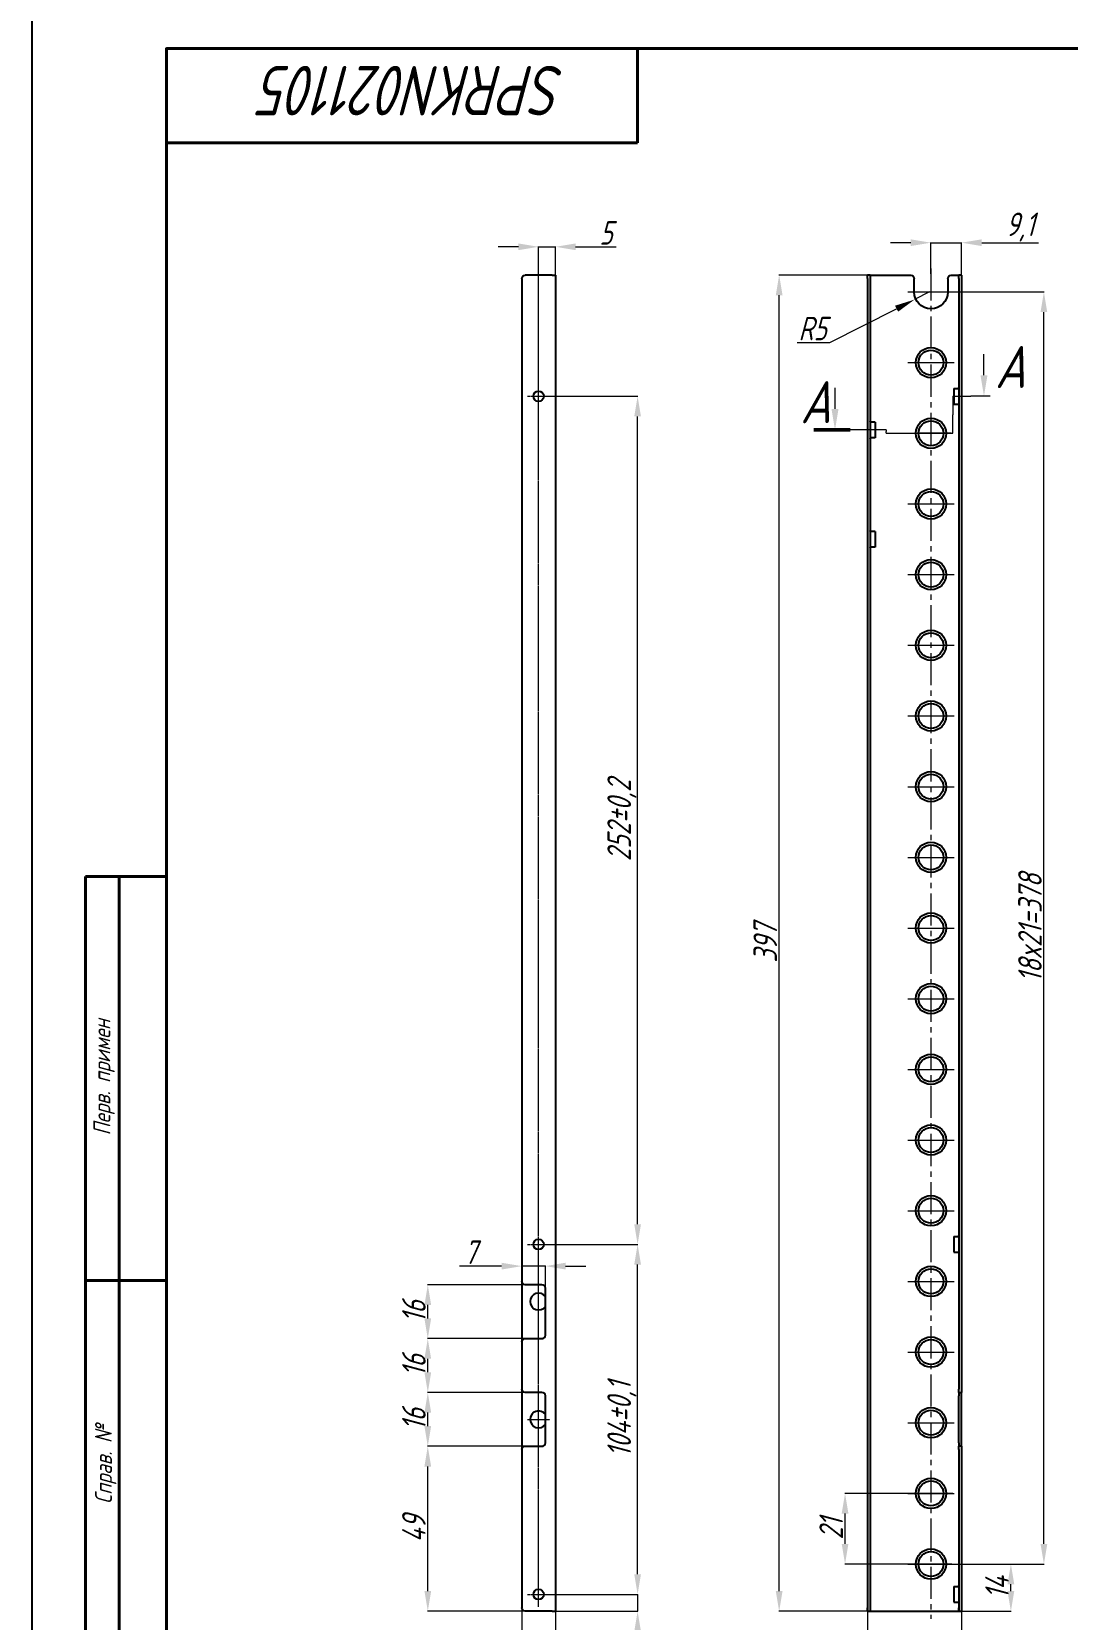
# Model space of a CAD drawing. Header units: millimetres. Extents: x 937859 to 970574, y 987894 to 996517.
# Drawn here: x 938933.2 to 939240.8, y 989335.8 to 989807.5 of the extents above; entities that cross this region are included whole.
import ezdxf

# ---------------------------------------------------------------- set-up
doc = ezdxf.new("R2010")
doc.units = ezdxf.units.MM
doc.header["$LTSCALE"] = 0.5
doc.linetypes.add('CENTER', pattern=[0.6, 0.375, -0.075, 0.075, -0.075])
doc.linetypes.add('CENTER2', pattern=[28.575, 19.05, -3.175, 3.175, -3.175])
for name, color, linetype, lineweight in [('0.25-STAMP', 7, 'Continuous', 25), ('0.3-STAMP', 7, 'Continuous', 30), ('MD_Annotation', 7, 'Continuous', 20), ('MD_Visible', 7, 'Continuous', 25)]:
    doc.layers.add(name, color=color, linetype=linetype, lineweight=lineweight)
doc.layers.add('DIMENSION', color=1, linetype='Continuous')
doc.styles.add('QEC.24.02.01.00.002', font='GOST_A.TTF', dxfattribs={"width": 0.955, "oblique": 15, "height": 3.5})
doc.styles.add('SPRKN021105', font='GOST_A.TTF', dxfattribs={"width": 0.96, "oblique": 15, "height": 7})
doc.styles.get("Standard").update_dxf_attribs({"font": 'GOST_A.TTF', "oblique": 15})
doc.dimstyles.new('SPRKN021105', dxfattribs={"dimtxt": 7, "dimasz": 6, "dimexe": 0.1, "dimexo": 0, "dimtad": 1, "dimtoh": 1, "dimtxsty": 'SPRKN021105', "dimcen": 2.5, "dimadec": 0, "dimazin": 0, "dimtfac": 1, "dimtmove": 0, "dimatfit": 3, "dimfxl": 1, "dimlwd": 9, "dimlwe": 9, "dimarcsym": 0})

# ---------------------------------------------------------------- blocks, each defined once
blk = doc.blocks.new('*D609')
at = {"color": 0, "lineweight": 9, "ltscale": 20, "transparency": 16777216}
for p, q in [((939207.21, 989352.18), (939224.19, 989352.18)), ((939224.09, 989344.18), (939224.09, 989346.18)), ((939209.44, 989338.18), (939224.19, 989338.18))]:
    blk.add_line(p, q, dxfattribs=at)
at = {"color": 0, "lineweight": 5, "ltscale": 20, "transparency": 16777216}
for points in [[(939223.09, 989346.18), (939225.09, 989346.18), (939224.09, 989352.18)], [(939223.09, 989344.18), (939225.09, 989344.18), (939224.09, 989338.18)]]:
    blk.add_solid(points, dxfattribs=at)
at = {"layer": 'Defpoints', "color": 0, "lineweight": 5, "ltscale": 20, "transparency": 16777216}
for p in [(939207.21, 989352.18), (939224.09, 989352.18), (939209.44, 989338.18)]:
    blk.add_point(p, dxfattribs=at)
at = {"color": 0, "lineweight": 5, "ltscale": 20, "transparency": 16777216, "insert": (939219.96, 989345.18), "char_height": 7, "attachment_point": 5, "rotation": 90, "style": 'SPRKN021105'}
blk.add_mtext('14', dxfattribs=at)
blk = doc.blocks.new('*D593')
at = {"color": 0, "lineweight": 9, "ltscale": 20, "transparency": 16777216}
for p, q in [((939206.85, 989373.18), (939174.72, 989373.18)), ((939174.82, 989358.18), (939174.82, 989367.18)), ((939206.51, 989352.18), (939174.72, 989352.18))]:
    blk.add_line(p, q, dxfattribs=at)
at = {"color": 0, "lineweight": 5, "ltscale": 20, "transparency": 16777216}
for points in [[(939173.82, 989367.18), (939175.82, 989367.18), (939174.82, 989373.18)], [(939173.82, 989358.18), (939175.82, 989358.18), (939174.82, 989352.18)]]:
    blk.add_solid(points, dxfattribs=at)
at = {"layer": 'Defpoints', "color": 0, "lineweight": 5, "ltscale": 20, "transparency": 16777216}
for p in [(939174.82, 989373.18), (939206.85, 989373.18), (939206.51, 989352.18)]:
    blk.add_point(p, dxfattribs=at)
at = {"color": 0, "lineweight": 5, "ltscale": 20, "transparency": 16777216, "insert": (939170.7, 989362.68), "char_height": 7, "attachment_point": 5, "rotation": 90, "style": 'SPRKN021105'}
blk.add_mtext('21', dxfattribs=at)
blk = doc.blocks.new('*D594')
at = {"color": 0, "lineweight": 9, "ltscale": 20, "transparency": 16777216}
for p, q in [((939207.21, 989730.18), (939234, 989730.18)), ((939233.9, 989358.18), (939233.9, 989724.18)), ((939202.82, 989352.18), (939234, 989352.18))]:
    blk.add_line(p, q, dxfattribs=at)
at = {"color": 0, "lineweight": 5, "ltscale": 20, "transparency": 16777216}
for points in [[(939232.9, 989724.18), (939234.9, 989724.18), (939233.9, 989730.18)], [(939232.9, 989358.18), (939234.9, 989358.18), (939233.9, 989352.18)]]:
    blk.add_solid(points, dxfattribs=at)
at = {"layer": 'Defpoints', "color": 0, "lineweight": 5, "ltscale": 20, "transparency": 16777216}
for p in [(939207.21, 989730.18), (939233.9, 989730.18), (939202.82, 989352.18)]:
    blk.add_point(p, dxfattribs=at)
at = {"color": 0, "lineweight": 5, "ltscale": 20, "transparency": 16777216, "insert": (939229.77, 989541.18), "char_height": 7, "attachment_point": 5, "rotation": 90, "style": 'SPRKN021105'}
blk.add_mtext('18x21=378', dxfattribs=at)
blk = doc.blocks.new('*D610')
at = {"color": 0, "lineweight": 9, "ltscale": 20, "transparency": 16777216}
for p, q in [((939113.18, 989349.18), (939113.18, 989355.18)), ((939087.11, 989343.18), (939113.28, 989343.18)), ((939113.18, 989343.18), (939113.18, 989338.18)), ((939088.27, 989338.18), (939113.28, 989338.18)), ((939113.18, 989332.18), (939113.18, 989317.22)), ((939113.18, 989317.22), (939107.79, 989317.22))]:
    blk.add_line(p, q, dxfattribs=at)
at = {"color": 0, "lineweight": 5, "ltscale": 20, "transparency": 16777216}
for points in [[(939112.18, 989349.18), (939114.18, 989349.18), (939113.18, 989343.18)], [(939112.18, 989332.18), (939114.18, 989332.18), (939113.18, 989338.18)]]:
    blk.add_solid(points, dxfattribs=at)
at = {"layer": 'Defpoints', "color": 0, "lineweight": 5, "ltscale": 20, "transparency": 16777216}
for p in [(939087.11, 989343.18), (939113.18, 989343.18), (939088.27, 989338.18)]:
    blk.add_point(p, dxfattribs=at)
at = {"color": 0, "lineweight": 5, "ltscale": 20, "transparency": 16777216, "insert": (939110.17, 989321.35), "char_height": 7, "attachment_point": 5, "style": 'SPRKN021105'}
blk.add_mtext('5', dxfattribs=at)
blk = doc.blocks.new('*D611')
at = {"color": 0, "lineweight": 9, "ltscale": 20, "transparency": 16777216}
for p, q in [((939087.11, 989447.18), (939113.28, 989447.18)), ((939113.18, 989349.18), (939113.18, 989441.18)), ((939083.77, 989343.18), (939113.28, 989343.18))]:
    blk.add_line(p, q, dxfattribs=at)
at = {"color": 0, "lineweight": 5, "ltscale": 20, "transparency": 16777216}
for points in [[(939112.18, 989441.18), (939114.18, 989441.18), (939113.18, 989447.18)], [(939112.18, 989349.18), (939114.18, 989349.18), (939113.18, 989343.18)]]:
    blk.add_solid(points, dxfattribs=at)
at = {"layer": 'Defpoints', "color": 0, "lineweight": 5, "ltscale": 20, "transparency": 16777216}
for p in [(939087.11, 989447.18), (939113.18, 989447.18), (939083.77, 989343.18)]:
    blk.add_point(p, dxfattribs=at)
at = {"color": 0, "lineweight": 5, "ltscale": 20, "transparency": 16777216, "insert": (939108.52, 989395.18), "char_height": 7, "attachment_point": 5, "rotation": 90, "style": 'SPRKN021105'}
blk.add_mtext('104%%P0,1', dxfattribs=at)
blk = doc.blocks.new('*D612')
at = {"color": 0, "lineweight": 9, "ltscale": 20, "transparency": 16777216}
for p, q in [((939083.77, 989699.18), (939113.28, 989699.18)), ((939113.18, 989453.18), (939113.18, 989693.18)), ((939083.77, 989447.18), (939113.28, 989447.18))]:
    blk.add_line(p, q, dxfattribs=at)
at = {"color": 0, "lineweight": 5, "ltscale": 20, "transparency": 16777216}
for points in [[(939112.18, 989693.18), (939114.18, 989693.18), (939113.18, 989699.18)], [(939112.18, 989453.18), (939114.18, 989453.18), (939113.18, 989447.18)]]:
    blk.add_solid(points, dxfattribs=at)
at = {"layer": 'Defpoints', "color": 0, "lineweight": 5, "ltscale": 20, "transparency": 16777216}
for p in [(939083.77, 989699.18), (939113.18, 989699.18), (939083.77, 989447.18)]:
    blk.add_point(p, dxfattribs=at)
at = {"color": 0, "lineweight": 5, "ltscale": 20, "transparency": 16777216, "insert": (939108.52, 989573.18), "char_height": 7, "attachment_point": 5, "rotation": 90, "style": 'SPRKN021105'}
blk.add_mtext('252%%P0,2', dxfattribs=at)
blk = doc.blocks.new('*D613')
at = {"color": 0, "lineweight": 9, "ltscale": 20, "transparency": 16777216}
for p, q in [((939077.77, 989743.6), (939071.77, 989743.6)), ((939083.77, 989703.59), (939083.77, 989743.7)), ((939083.77, 989743.6), (939088.77, 989743.6)), ((939088.77, 989703.59), (939088.77, 989743.7)), ((939094.77, 989743.6), (939106.78, 989743.6))]:
    blk.add_line(p, q, dxfattribs=at)
at = {"color": 0, "lineweight": 5, "ltscale": 20, "transparency": 16777216}
for points in [[(939077.77, 989744.6), (939077.77, 989742.6), (939083.77, 989743.6)], [(939094.77, 989744.6), (939094.77, 989742.6), (939088.77, 989743.6)]]:
    blk.add_solid(points, dxfattribs=at)
at = {"layer": 'Defpoints', "color": 0, "lineweight": 5, "ltscale": 20, "transparency": 16777216}
for p in [(939088.77, 989743.6), (939083.77, 989703.59), (939088.77, 989703.59)]:
    blk.add_point(p, dxfattribs=at)
at = {"color": 0, "lineweight": 5, "ltscale": 20, "transparency": 16777216, "insert": (939103.78, 989747.73), "char_height": 7, "attachment_point": 5, "style": 'SPRKN021105'}
blk.add_mtext('5', dxfattribs=at)
blk = doc.blocks.new('*D615')
at = {"color": 0, "lineweight": 9, "ltscale": 20, "transparency": 16777216}
for p, q in [((939181.44, 989338.18), (939181.44, 989323.99)), ((939209.44, 989339.56), (939209.44, 989323.99)), ((939187.44, 989324.09), (939203.44, 989324.09))]:
    blk.add_line(p, q, dxfattribs=at)
at = {"color": 0, "lineweight": 5, "ltscale": 20, "transparency": 16777216}
for points in [[(939187.44, 989325.09), (939187.44, 989323.09), (939181.44, 989324.09)], [(939203.44, 989325.09), (939203.44, 989323.09), (939209.44, 989324.09)]]:
    blk.add_solid(points, dxfattribs=at)
at = {"layer": 'Defpoints', "color": 0, "lineweight": 5, "ltscale": 20, "transparency": 16777216}
for p in [(939181.44, 989338.18), (939209.44, 989339.56), (939209.44, 989324.09)]:
    blk.add_point(p, dxfattribs=at)
at = {"color": 0, "lineweight": 5, "ltscale": 20, "transparency": 16777216, "insert": (939195.44, 989328.22), "char_height": 7, "attachment_point": 5, "style": 'SPRKN021105'}
blk.add_mtext('28', dxfattribs=at)
blk = doc.blocks.new('*D616')
at = {"color": 0, "lineweight": 9, "ltscale": 20, "transparency": 16777216}
for p, q in [((939078.77, 989350.02), (939078.77, 989322.8)), ((939088.77, 989350.02), (939088.77, 989322.8)), ((939072.77, 989322.9), (939066.77, 989322.9)), ((939088.77, 989322.9), (939078.77, 989322.9)), ((939094.77, 989322.9), (939100.77, 989322.9))]:
    blk.add_line(p, q, dxfattribs=at)
at = {"color": 0, "lineweight": 5, "ltscale": 20, "transparency": 16777216}
for points in [[(939072.77, 989323.9), (939072.77, 989321.9), (939078.77, 989322.9)], [(939094.77, 989323.9), (939094.77, 989321.9), (939088.77, 989322.9)]]:
    blk.add_solid(points, dxfattribs=at)
at = {"layer": 'Defpoints', "color": 0, "lineweight": 5, "ltscale": 20, "transparency": 16777216}
for p in [(939078.77, 989350.02), (939088.77, 989350.02), (939078.77, 989322.9)]:
    blk.add_point(p, dxfattribs=at)
at = {"color": 0, "lineweight": 5, "ltscale": 20, "transparency": 16777216, "insert": (939083.77, 989327.03), "char_height": 7, "attachment_point": 5, "style": 'SPRKN021105'}
blk.add_mtext('10', dxfattribs=at)
blk = doc.blocks.new('*D618')
at = {"color": 0, "lineweight": 9, "ltscale": 20, "transparency": 16777216}
for p, q in [((939199.94, 989730.18), (939195.48, 989727.92)), ((939170.34, 989715.19), (939190.13, 989725.21)), ((939160.63, 989715.19), (939170.34, 989715.19))]:
    blk.add_line(p, q, dxfattribs=at)
at = {"color": 0, "lineweight": 5, "ltscale": 20, "transparency": 16777216}
blk.add_solid([(939189.68, 989726.1), (939190.58, 989724.32), (939195.48, 989727.92)], dxfattribs=at)
at = {"layer": 'Defpoints', "color": 0, "lineweight": 5, "ltscale": 20, "transparency": 16777216}
for p in [(939199.94, 989730.18), (939195.48, 989727.92)]:
    blk.add_point(p, dxfattribs=at)
at = {"color": 0, "lineweight": 5, "ltscale": 20, "transparency": 16777216, "insert": (939165.17, 989719.31), "char_height": 7, "attachment_point": 5, "style": 'SPRKN021105'}
blk.add_mtext('R5', dxfattribs=at)
blk = doc.blocks.new('*D621')
at = {"color": 0, "lineweight": 9, "ltscale": 20, "transparency": 16777216}
for p, q in [((939184.9, 989735.18), (939155.14, 989735.18)), ((939155.24, 989344.18), (939155.24, 989729.18)), ((939184.9, 989338.18), (939155.14, 989338.18))]:
    blk.add_line(p, q, dxfattribs=at)
at = {"color": 0, "lineweight": 5, "ltscale": 20, "transparency": 16777216}
for points in [[(939154.24, 989729.18), (939156.24, 989729.18), (939155.24, 989735.18)], [(939154.24, 989344.18), (939156.24, 989344.18), (939155.24, 989338.18)]]:
    blk.add_solid(points, dxfattribs=at)
at = {"layer": 'Defpoints', "color": 0, "lineweight": 5, "ltscale": 20, "transparency": 16777216}
for p in [(939155.24, 989735.18), (939184.9, 989735.18), (939184.9, 989338.18)]:
    blk.add_point(p, dxfattribs=at)
at = {"color": 0, "lineweight": 5, "ltscale": 20, "transparency": 16777216, "insert": (939151.11, 989536.68), "char_height": 7, "attachment_point": 5, "rotation": 90, "style": 'SPRKN021105'}
blk.add_mtext('397', dxfattribs=at)
blk = doc.blocks.new('*D622')
at = {"color": 0, "lineweight": 9, "ltscale": 20, "transparency": 16777216}
for p, q in [((939082.27, 989403.18), (939050.74, 989403.18)), ((939050.84, 989393.18), (939050.84, 989397.18)), ((939082.27, 989387.18), (939050.74, 989387.18))]:
    blk.add_line(p, q, dxfattribs=at)
at = {"color": 0, "lineweight": 5, "ltscale": 20, "transparency": 16777216}
for points in [[(939049.84, 989397.18), (939051.84, 989397.18), (939050.84, 989403.18)], [(939049.84, 989393.18), (939051.84, 989393.18), (939050.84, 989387.18)]]:
    blk.add_solid(points, dxfattribs=at)
at = {"layer": 'Defpoints', "color": 0, "lineweight": 5, "ltscale": 20, "transparency": 16777216}
for p in [(939050.84, 989403.18), (939082.27, 989403.18), (939082.27, 989387.18)]:
    blk.add_point(p, dxfattribs=at)
at = {"color": 0, "lineweight": 5, "ltscale": 20, "transparency": 16777216, "insert": (939046.71, 989395.18), "char_height": 7, "attachment_point": 5, "rotation": 90, "style": 'SPRKN021105'}
blk.add_mtext('16', dxfattribs=at)
blk = doc.blocks.new('*D623')
at = {"color": 0, "lineweight": 9, "ltscale": 20, "transparency": 16777216}
for p, q in [((939082.27, 989387.18), (939050.74, 989387.18)), ((939050.84, 989344.18), (939050.84, 989381.18)), ((939083.77, 989338.18), (939050.74, 989338.18))]:
    blk.add_line(p, q, dxfattribs=at)
at = {"color": 0, "lineweight": 5, "ltscale": 20, "transparency": 16777216}
for points in [[(939049.84, 989381.18), (939051.84, 989381.18), (939050.84, 989387.18)], [(939049.84, 989344.18), (939051.84, 989344.18), (939050.84, 989338.18)]]:
    blk.add_solid(points, dxfattribs=at)
at = {"layer": 'Defpoints', "color": 0, "lineweight": 5, "ltscale": 20, "transparency": 16777216}
for p in [(939050.84, 989387.18), (939082.27, 989387.18), (939083.77, 989338.18)]:
    blk.add_point(p, dxfattribs=at)
at = {"color": 0, "lineweight": 5, "ltscale": 20, "transparency": 16777216, "insert": (939046.71, 989362.68), "char_height": 7, "attachment_point": 5, "rotation": 90, "style": 'SPRKN021105'}
blk.add_mtext('49', dxfattribs=at)
blk = doc.blocks.new('*D598')
at = {"color": 0, "lineweight": 9, "ltscale": 20, "transparency": 16777216}
for p, q in [((939194.34, 989744.82), (939188.34, 989744.82)), ((939200.34, 989735.52), (939200.34, 989744.92)), ((939200.34, 989744.82), (939209.44, 989744.82)), ((939209.44, 989735.18), (939209.44, 989744.92)), ((939215.44, 989744.82), (939232.25, 989744.82))]:
    blk.add_line(p, q, dxfattribs=at)
at = {"color": 0, "lineweight": 5, "ltscale": 20, "transparency": 16777216}
for points in [[(939194.34, 989745.82), (939194.34, 989743.82), (939200.34, 989744.82)], [(939215.44, 989745.82), (939215.44, 989743.82), (939209.44, 989744.82)]]:
    blk.add_solid(points, dxfattribs=at)
at = {"layer": 'Defpoints', "color": 0, "lineweight": 5, "ltscale": 20, "transparency": 16777216}
for p in [(939209.44, 989744.82), (939200.34, 989735.52), (939209.44, 989735.18)]:
    blk.add_point(p, dxfattribs=at)
at = {"color": 0, "lineweight": 5, "ltscale": 20, "transparency": 16777216, "insert": (939226.85, 989749.47), "char_height": 7, "attachment_point": 5, "style": 'SPRKN021105'}
blk.add_mtext('9,1', dxfattribs=at)
blk = doc.blocks.new('*D600')
at = {"color": 0, "lineweight": 9, "ltscale": 20, "transparency": 16777216}
for p, q in [((939082.27, 989419.18), (939050.74, 989419.18)), ((939050.84, 989409.18), (939050.84, 989413.18)), ((939082.27, 989403.18), (939050.74, 989403.18))]:
    blk.add_line(p, q, dxfattribs=at)
at = {"color": 0, "lineweight": 5, "ltscale": 20, "transparency": 16777216}
for points in [[(939049.84, 989413.18), (939051.84, 989413.18), (939050.84, 989419.18)], [(939049.84, 989409.18), (939051.84, 989409.18), (939050.84, 989403.18)]]:
    blk.add_solid(points, dxfattribs=at)
at = {"layer": 'Defpoints', "color": 0, "lineweight": 5, "ltscale": 20, "transparency": 16777216}
for p in [(939050.84, 989419.18), (939082.27, 989419.18), (939082.27, 989403.18)]:
    blk.add_point(p, dxfattribs=at)
at = {"color": 0, "lineweight": 5, "ltscale": 20, "transparency": 16777216, "insert": (939046.71, 989411.18), "char_height": 7, "attachment_point": 5, "rotation": 90, "style": 'SPRKN021105'}
blk.add_mtext('16', dxfattribs=at)
blk = doc.blocks.new('*D601')
at = {"color": 0, "lineweight": 9, "ltscale": 20, "transparency": 16777216}
for p, q in [((939082.27, 989435.18), (939050.74, 989435.18)), ((939050.84, 989425.18), (939050.84, 989429.18)), ((939082.27, 989419.18), (939050.74, 989419.18))]:
    blk.add_line(p, q, dxfattribs=at)
at = {"color": 0, "lineweight": 5, "ltscale": 20, "transparency": 16777216}
for points in [[(939049.84, 989429.18), (939051.84, 989429.18), (939050.84, 989435.18)], [(939049.84, 989425.18), (939051.84, 989425.18), (939050.84, 989419.18)]]:
    blk.add_solid(points, dxfattribs=at)
at = {"layer": 'Defpoints', "color": 0, "lineweight": 5, "ltscale": 20, "transparency": 16777216}
for p in [(939050.84, 989435.18), (939082.27, 989435.18), (939082.27, 989419.18)]:
    blk.add_point(p, dxfattribs=at)
at = {"color": 0, "lineweight": 5, "ltscale": 20, "transparency": 16777216, "insert": (939046.71, 989427.18), "char_height": 7, "attachment_point": 5, "rotation": 90, "style": 'SPRKN021105'}
blk.add_mtext('16', dxfattribs=at)
blk = doc.blocks.new('*D602')
at = {"color": 0, "lineweight": 9, "ltscale": 20, "transparency": 16777216}
for p, q in [((939072.77, 989440.72), (939060.27, 989440.72)), ((939078.77, 989436.18), (939078.77, 989440.82)), ((939085.77, 989440.72), (939078.77, 989440.72)), ((939085.77, 989434.18), (939085.77, 989440.82)), ((939091.77, 989440.72), (939097.77, 989440.72))]:
    blk.add_line(p, q, dxfattribs=at)
at = {"color": 0, "lineweight": 5, "ltscale": 20, "transparency": 16777216}
for points in [[(939072.77, 989441.72), (939072.77, 989439.72), (939078.77, 989440.72)], [(939091.77, 989441.72), (939091.77, 989439.72), (939085.77, 989440.72)]]:
    blk.add_solid(points, dxfattribs=at)
at = {"layer": 'Defpoints', "color": 0, "lineweight": 5, "ltscale": 20, "transparency": 16777216}
for p in [(939078.77, 989440.72), (939078.77, 989436.18), (939085.77, 989434.18)]:
    blk.add_point(p, dxfattribs=at)
at = {"color": 0, "lineweight": 5, "ltscale": 20, "transparency": 16777216, "insert": (939063.52, 989444.85), "char_height": 7, "attachment_point": 5, "style": 'SPRKN021105'}
blk.add_mtext('7', dxfattribs=at)

msp = doc.modelspace()

# ---------------------------------------------------------------- linework, layer by layer
at = {"linetype": 'CENTER2', "lineweight": 5}
msp.add_line((939200.342, 989737.168), (939200.342, 989335.948), dxfattribs=at)
at = {"linetype": 'CENTER', "lineweight": 5}
for p, q in [((939193.472, 989730.184), (939207.213, 989730.184)), ((939193.472, 989709.184), (939207.213, 989709.184)), ((939083.773, 989339.497), (939083.773, 989703.59)), ((939080.432, 989699.184), (939087.113, 989699.184)), ((939193.472, 989688.184), (939206.813, 989688.184)), ((939193.472, 989667.184), (939207.213, 989667.184)), ((939193.472, 989646.184), (939207.213, 989646.184)), ((939193.472, 989625.184), (939207.213, 989625.184)), ((939193.472, 989604.184), (939207.213, 989604.184)), ((939193.472, 989583.184), (939207.213, 989583.184)), ((939193.472, 989562.184), (939207.213, 989562.184)), ((939193.472, 989541.184), (939207.213, 989541.184)), ((939193.472, 989520.184), (939207.213, 989520.184)), ((939193.472, 989499.184), (939207.213, 989499.184)), ((939193.472, 989478.184), (939207.213, 989478.184)), ((939193.472, 989457.184), (939207.213, 989457.184)), ((939080.432, 989447.184), (939087.113, 989447.184)), ((939193.472, 989436.184), (939207.213, 989436.184)), ((939193.472, 989415.184), (939207.213, 989415.184)), ((939080.432, 989395.184), (939087.113, 989395.184)), ((939193.472, 989394.184), (939207.213, 989394.184)), ((939193.472, 989373.184), (939207.213, 989373.184)), ((939193.472, 989352.184), (939207.213, 989352.184)), ((939080.432, 989343.184), (939087.113, 989343.184))]:
    msp.add_line(p, q, dxfattribs=at)
at = {"layer": '0.25-STAMP'}
msp.add_lwpolyline([(938933.169, 988972.495), (939527.173, 988972.495), (939527.173, 989812.5), (938933.169, 989812.5), (938933.169, 988972.495)], dxfattribs=at)
at = {"layer": '0.3-STAMP', "lineweight": 40}
for p, q in [((938973.169, 989802.5), (938973.169, 989774.5)), ((939113.17, 989802.5), (938973.169, 989802.5)), ((939113.17, 989774.5), (939113.17, 989802.5)), ((938973.169, 989774.5), (939113.17, 989774.5))]:
    msp.add_line(p, q, dxfattribs=at)
at = {"layer": '0.3-STAMP', "color": 0, "lineweight": 40}
for p, q in [((938949.169, 989316.497), (938949.169, 989556.498)), ((938949.169, 989556.498), (938973.169, 989556.498)), ((938959.169, 989316.497), (938959.169, 989556.498)), ((938973.169, 989556.498), (938973.169, 989316.497)), ((938949.169, 989436.498), (938973.169, 989436.498))]:
    msp.add_line(p, q, dxfattribs=at)
at = {"layer": '0.3-STAMP', "lineweight": 40}
msp.add_lwpolyline([(938973.169, 988982.495), (939517.173, 988982.495), (939517.173, 989802.5), (938973.169, 989802.5), (938973.169, 988982.495)], dxfattribs=at)
at = {"layer": 'MD_Annotation'}
for p, q in [((939216.093, 989705.434), (939216.093, 989711.684)), ((939171.831, 989695.434), (939171.831, 989701.684))]:
    msp.add_line(p, q, dxfattribs=at)
at = {"layer": 'MD_Annotation', "linetype": 'Continuous', "lineweight": 15}
for p, q in [((939206.813, 989699.184), (939212.158, 989699.184)), ((939206.813, 989699.184), (939206.813, 989693.684)), ((939217.975, 989699.184), (939212.158, 989699.184)), ((939206.813, 989688.184), (939206.813, 989693.684)), ((939187.006, 989689.184), (939176.293, 989689.184)), ((939187.006, 989689.184), (939187.006, 989688.684)), ((939187.006, 989688.184), (939187.006, 989688.684)), ((939187.006, 989688.184), (939196.674, 989688.184)), ((939206.342, 989688.184), (939196.674, 989688.184))]:
    msp.add_line(p, q, dxfattribs=at)
at = {"layer": 'MD_Annotation', "linetype": 'Continuous', "lineweight": 50}
msp.add_line((939165.581, 989689.184), (939176.293, 989689.184), dxfattribs=at)
at = {"layer": 'MD_Annotation'}
for points in [[(939217.135, 989705.434), (939216.093, 989699.184), (939215.052, 989705.434)], [(939172.873, 989695.434), (939171.831, 989689.184), (939170.789, 989695.434)]]:
    msp.add_solid(points, dxfattribs=at)
at = {"layer": 'MD_Visible', "extrusion": (0, 1, 0)}
for p, q in [((939078.773, 989734.184), (939078.773, 989404.184)), ((939087.773, 989735.184), (939079.773, 989735.184)), ((939087.773, 989735.184), (939088.773, 989735.184)), ((939088.773, 989735.184), (939088.773, 989338.184)), ((939182.242, 989735.184), (939181.442, 989735.184)), ((939181.442, 989734.184), (939181.442, 989735.184)), ((939181.442, 989734.184), (939181.442, 989338.184)), ((939182.242, 989735.184), (939182.242, 989734.184)), ((939182.242, 989735.184), (939182.442, 989735.184)), ((939182.242, 989734.184), (939182.242, 989338.184)), ((939182.442, 989735.184), (939194.342, 989735.184)), ((939195.342, 989730.184), (939195.342, 989734.184)), ((939205.342, 989734.184), (939205.342, 989730.184)), ((939206.342, 989735.184), (939208.442, 989735.184)), ((939208.442, 989735.184), (939208.642, 989735.184)), ((939209.442, 989735.184), (939208.642, 989735.184)), ((939208.642, 989734.184), (939208.642, 989735.184)), ((939208.642, 989734.184), (939208.642, 989404.184)), ((939209.442, 989735.184), (939209.442, 989734.184)), ((939209.442, 989734.184), (939209.442, 989404.184)), ((939207.142, 989701.534), (939208.442, 989701.534)), ((939207.142, 989701.534), (939207.142, 989696.834)), ((939207.142, 989696.834), (939208.442, 989696.834)), ((939183.742, 989691.534), (939182.442, 989691.534)), ((939183.742, 989691.534), (939183.742, 989686.834)), ((939183.742, 989686.834), (939182.442, 989686.834)), ((939183.742, 989659.034), (939182.442, 989659.034)), ((939183.742, 989659.034), (939183.742, 989654.334)), ((939183.742, 989654.334), (939182.442, 989654.334)), ((939207.142, 989449.534), (939208.442, 989449.534)), ((939207.142, 989449.534), (939207.142, 989444.834)), ((939207.142, 989444.834), (939208.442, 989444.834)), ((939084.773, 989435.184), (939079.773, 989435.184)), ((939085.773, 989420.184), (939085.773, 989434.184)), ((939079.773, 989419.184), (939084.773, 989419.184)), ((939078.773, 989404.184), (939078.773, 989386.184)), ((939208.642, 989403.184), (939208.642, 989404.184)), ((939209.442, 989404.184), (939209.442, 989403.184)), ((939084.773, 989403.184), (939079.773, 989403.184)), ((939085.773, 989388.184), (939085.773, 989402.184)), ((939208.642, 989403.184), (939209.442, 989403.184)), ((939208.642, 989403.184), (939208.642, 989402.184)), ((939208.642, 989388.184), (939208.642, 989402.184)), ((939209.442, 989402.184), (939209.442, 989403.184)), ((939209.442, 989388.184), (939209.442, 989402.184)), ((939078.773, 989386.184), (939078.773, 989339.184)), ((939079.773, 989387.184), (939084.773, 989387.184)), ((939208.642, 989388.184), (939208.642, 989387.184)), ((939209.442, 989387.184), (939208.642, 989387.184)), ((939208.642, 989386.184), (939208.642, 989387.184)), ((939208.642, 989386.184), (939208.642, 989338.184)), ((939209.442, 989387.184), (939209.442, 989388.184)), ((939209.442, 989387.184), (939209.442, 989386.184)), ((939209.442, 989386.184), (939209.442, 989338.184)), ((939207.142, 989345.534), (939208.442, 989345.534)), ((939207.142, 989345.534), (939207.142, 989340.834)), ((939087.773, 989338.184), (939079.773, 989338.184)), ((939087.773, 989338.184), (939088.773, 989338.184)), ((939181.442, 989338.184), (939181.442, 989339.184)), ((939181.442, 989338.184), (939182.242, 989338.184)), ((939182.242, 989339.184), (939182.242, 989338.184)), ((939182.242, 989338.184), (939182.442, 989338.184)), ((939182.442, 989338.184), (939208.442, 989338.184)), ((939207.142, 989340.834), (939208.442, 989340.834)), ((939208.442, 989338.184), (939208.642, 989338.184)), ((939208.642, 989338.184), (939208.642, 989339.184)), ((939208.642, 989338.184), (939209.442, 989338.184)), ((939209.442, 989339.184), (939209.442, 989338.184))]:
    msp.add_line(p, q, dxfattribs=at)
at = {"layer": 'MD_Visible'}
for centre, radius in [((939200.342, 989709.184), 4.5), ((939200.342, 989709.184), 3.7), ((939083.773, 989699.184), 1.55), ((939200.342, 989688.184), 4.5), ((939200.342, 989688.184), 3.7), ((939200.342, 989667.184), 4.5), ((939200.342, 989667.184), 3.7), ((939200.342, 989646.184), 4.5), ((939200.342, 989646.184), 3.7), ((939200.342, 989625.184), 4.5), ((939200.342, 989625.184), 3.7), ((939200.342, 989604.184), 4.5), ((939200.342, 989604.184), 3.7), ((939200.342, 989583.184), 4.5), ((939200.342, 989583.184), 3.7), ((939200.342, 989562.184), 4.5), ((939200.342, 989562.184), 3.7), ((939200.342, 989541.184), 4.5), ((939200.342, 989541.184), 3.7), ((939200.342, 989520.184), 4.5), ((939200.342, 989520.184), 3.7), ((939200.342, 989499.184), 4.5), ((939200.342, 989499.184), 3.7), ((939200.342, 989478.184), 4.5), ((939200.342, 989478.184), 3.7), ((939200.342, 989457.184), 4.5), ((939200.342, 989457.184), 3.7), ((939083.773, 989447.184), 1.55), ((939200.342, 989436.184), 4.5), ((939200.342, 989436.184), 3.7), ((939200.342, 989415.184), 4.5), ((939200.342, 989415.184), 3.7), ((939200.342, 989394.184), 4.5), ((939200.342, 989394.184), 3.7), ((939200.342, 989373.184), 4.5), ((939200.342, 989373.184), 3.7), ((939200.342, 989352.184), 4.5), ((939200.342, 989352.184), 3.7), ((939083.773, 989343.184), 1.55)]:
    msp.add_circle(centre, radius, dxfattribs=at)
at = {"layer": 'MD_Visible', "extrusion": (-2.24271e-16, 0, -1)}
for centre, start, end in [((-939079.773, 989734.184), 0, 90), ((-939079.773, 989436.184), 270, 0), ((-939079.773, 989418.184), 0, 90), ((-939079.773, 989404.184), 270, 0), ((-939079.773, 989386.184), 0, 90)]:
    msp.add_arc(centre, 1, start, end, dxfattribs=at)
at = {"layer": 'MD_Visible', "extrusion": (1.22465e-16, 0, -1)}
for centre, radius, start, end in [((-939194.342, 989734.184), 1, 90, 180), ((-939206.342, 989734.184), 1, 0, 90), ((-939200.342, 989730.184), 5, 180, 0), ((-939208.442, 989701.734), 0.2, 180, 270), ((-939208.442, 989696.634), 0.2, 90, 180), ((-939182.442, 989691.734), 0.2, 270, 0), ((-939182.442, 989686.634), 0.2, 0, 90), ((-939182.442, 989659.234), 0.2, 270, 0), ((-939182.442, 989654.134), 0.2, 0, 90), ((-939208.442, 989449.734), 0.2, 180, 270), ((-939208.442, 989444.634), 0.2, 90, 180), ((-939208.442, 989345.734), 0.2, 180, 270), ((-939208.442, 989340.634), 0.2, 90, 180)]:
    msp.add_arc(centre, radius, start, end, dxfattribs=at)
at = {"layer": 'MD_Visible'}
for centre, radius, start, end in [((939083.773, 989430.184), 2.5, 36.8699, 323.1301), ((939084.773, 989434.184), 1, 0, 90), ((939084.773, 989420.184), 1, 270, 0), ((939084.773, 989402.184), 1, 0, 90), ((939083.773, 989395.184), 2.5, 36.8699, 323.1301), ((939084.773, 989388.184), 1, 270, 0)]:
    msp.add_arc(centre, radius, start, end, dxfattribs=at)
at = {"layer": 'MD_Visible', "extrusion": (-2.24271e-16, -7.53356e-40, -1)}
msp.add_arc((-939079.773, 989339.184), 1, 270, 0, dxfattribs=at)

# ---------------------------------------------------------------- texts
at = {"insert": (939091.799, 989782.667), "char_height": 14.7028, "width": 129.11771, "attachment_point": 1, "rotation": 180, "style": 'QEC.24.02.01.00.002'}
msp.add_mtext('SPRKN021105', dxfattribs=at)
at = {"layer": 'DIMENSION', "color": 250, "linetype": 'CENTER', "ltscale": 0.25, "char_height": 5.00003, "attachment_point": 1, "rotation": 90}
for s, width, insert in [('{\\C0;Перв. примен}', 52.96767, (938951.51, 989479.579)), ('\\pt2.5;{\\C0;Справ. №}', 38.91863, (938951.98, 989370.076))]:
    msp.add_mtext_dynamic_manual_height_columns(s, width=width, gutter_width=120.001, heights=[0], dxfattribs=dict(at, insert=insert))
at = {"layer": 'MD_Annotation', "char_height": 12.5, "attachment_point": 5}
for insert in [(939223.93, 989707.9), (939166.062, 989697.43)]:
    msp.add_mtext('A', dxfattribs=dict(at, insert=insert))

# ---------------------------------------------------------------- dimensions: what is measured, and where the dimension line sits
at = {"lineweight": 5, "ltscale": 20}
for base, p1, p2, picture, middle in [((939209.442, 989744.816), (939200.342, 989735.521), (939209.442, 989735.184), '*D598', (939226.849, 989749.469)), ((939088.773, 989743.6), (939083.773, 989703.59), (939088.773, 989703.59), '*D613', (939103.777, 989747.728)), ((939209.442, 989324.095), (939181.442, 989338.184), (939209.442, 989339.565), '*D615', (939195.442, 989328.222))]:
    dim = msp.add_linear_dim(base=base, p1=p1, p2=p2, dimstyle='SPRKN021105', dxfattribs=at)
    dim.commit()
    dim.dimension.update_dxf_attribs({"geometry": picture, "text_midpoint": middle})
for base, p1, p2, picture, middle in [((939155.242, 989735.184), (939184.905, 989338.184), (939184.905, 989735.184), '*D621', (939151.115, 989536.684)), ((939050.841, 989435.184), (939082.273, 989419.184), (939082.273, 989435.184), '*D601', (939046.713, 989427.184)), ((939050.841, 989419.184), (939082.273, 989403.184), (939082.273, 989419.184), '*D600', (939046.713, 989411.184)), ((939050.841, 989403.184), (939082.273, 989387.184), (939082.273, 989403.184), '*D622', (939046.713, 989395.184)), ((939050.841, 989387.184), (939083.773, 989338.184), (939082.273, 989387.184), '*D623', (939046.713, 989362.684)), ((939174.824, 989373.184), (939206.507, 989352.184), (939206.848, 989373.184), '*D593', (939170.696, 989362.684)), ((939224.091, 989352.184), (939209.442, 989338.184), (939207.213, 989352.184), '*D609', (939219.963, 989345.184))]:
    dim = msp.add_linear_dim(base=base, p1=p1, p2=p2, angle=90, dimstyle='SPRKN021105', dxfattribs=at)
    dim.commit()
    dim.dimension.update_dxf_attribs({"geometry": picture, "text_midpoint": middle})
dim = msp.add_radius_dim(center=(939199.942, 989730.184), mpoint=(939195.482, 989727.924), dimstyle='SPRKN021105', dxfattribs=at)
dim.commit()
dim.dimension.update_dxf_attribs({"geometry": '*D618', "text_midpoint": (939165.172, 989715.186), "dimtype": 164})
for base, p1, p2, text, picture, middle in [((939233.896, 989730.184), (939202.82, 989352.184), (939207.213, 989730.184), '18x21=<>', '*D594', (939229.769, 989541.184)), ((939113.175, 989699.184), (939083.773, 989447.184), (939083.773, 989699.184), '<>%%P0,2', '*D612', (939108.522, 989573.184)), ((939113.175, 989447.184), (939083.773, 989343.184), (939087.113, 989447.184), '<>%%P0,1', '*D611', (939108.522, 989395.184))]:
    dim = msp.add_linear_dim(base=base, p1=p1, p2=p2, angle=90, text=text, dimstyle='SPRKN021105', dxfattribs=at)
    dim.commit()
    dim.dimension.update_dxf_attribs({"geometry": picture, "text_midpoint": middle})
for base, p1, p2, picture, middle in [((939078.773, 989440.724), (939085.773, 989434.184), (939078.773, 989436.184), '*D602', (939063.523, 989440.724)), ((939078.773, 989322.903), (939088.773, 989350.023), (939078.773, 989350.023), '*D616', (939083.773, 989322.903))]:
    dim = msp.add_linear_dim(base=base, p1=p1, p2=p2, dimstyle='SPRKN021105', dxfattribs=at)
    dim.commit()
    dim.dimension.update_dxf_attribs({"geometry": picture, "text_midpoint": middle, "dimtype": 160})
dim = msp.add_linear_dim(base=(939113.175, 989343.184), p1=(939088.273, 989338.184), p2=(939087.113, 989343.184), angle=90, dimstyle='SPRKN021105', dxfattribs=at)
dim.commit()
dim.dimension.update_dxf_attribs({"geometry": '*D610', "text_midpoint": (939110.171, 989317.219), "dimtype": 160})

doc.saveas('drawing.dxf')
